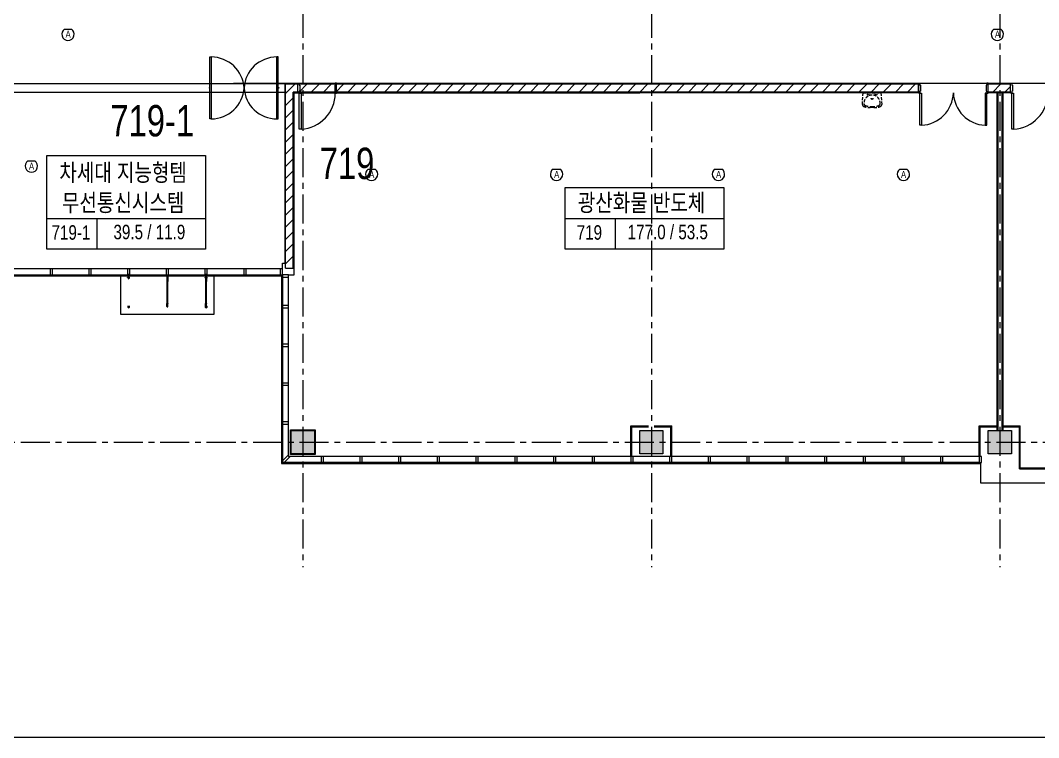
# Model space of a CAD drawing. Extents: x 1198601 to 1325177, y -301855 to -214174.
# Drawn here: x 1225072 to 1251373, y -301855 to -283318 of the extents above; entities that cross this region are included whole.
import ezdxf
from ezdxf.enums import TextEntityAlignment as Align

# ---------------------------------------------------------------- set-up
doc = ezdxf.new("R2010")
doc.units = 0
doc.header["$LTSCALE"] = 600
doc.header["$MEASUREMENT"] = 0
doc.linetypes.add('CENTER', pattern=[2, 1.25, -0.25, 0.25, -0.25])
doc.linetypes.add('HID', pattern=[0.375, 0.25, -0.125])
doc.layers.get('0').update_dxf_attribs({"linetype": 'CONTINUOUS'})
for name, color, linetype in [('252', 252, 'CONTINUOUS'), ('A-DOOR', 3, 'CONTINUOUS'), ('Beacon', 3, 'CONTINUOUS'), ('CEN', 1, 'CENTER'), ('INT1', 13, 'HID'), ('WALLLL', 7, 'CONTINUOUS')]:
    doc.layers.add(name, color=color, linetype=linetype)
doc.styles.add('GHH', font='Dotum.ttf')
doc.styles.add('T25', font='Dotum.ttf', dxfattribs={"width": 0.8})
doc.styles.add('T3', font='Dotum.ttf', dxfattribs={"width": 0.8})

# ---------------------------------------------------------------- blocks, each defined once
blk = doc.blocks.new('A$C46A60E2E')
at = {"layer": 'Beacon'}
blk.add_line((0.71, 2.93), (2.48, 2.93), dxfattribs=at)
blk.add_arc((1.6, 1.6), 1.6, 123.5577, 56.4423, dxfattribs=at)
at = {"color": 3, "style": 'GHH', "width": 0.85}
blk.add_text('A', height=1.8, dxfattribs=at).set_placement((1.64, 1.58), align=Align.MIDDLE)

msp = doc.modelspace()

# ---------------------------------------------------------------- hatches: boundary and pattern name
at = {"layer": '252'}
h = msp.add_hatch(color=256, dxfattribs=at)
h.paths.add_polyline_path([(1223070, -293920), (1223670, -293920), (1223670, -294520), (1223070, -294520)])
h.paths.add_polyline_path([(1232070, -293920), (1232670, -293920), (1232670, -294520), (1232070, -294520)])
h.paths.add_polyline_path([(1232070, -271920), (1232670, -271920), (1232670, -272520), (1232070, -272520)])
h.paths.add_polyline_path([(1232070, -281970), (1232670, -281970), (1232670, -282570), (1232070, -282570)])
h.paths.add_polyline_path([(1223070, -281970), (1223670, -281970), (1223670, -282570), (1223070, -282570)])
h.paths.add_polyline_path([(1223070, -271920), (1223670, -271920), (1223670, -272520), (1223070, -272520)])
h.paths.add_polyline_path([(1241070, -293920), (1241670, -293920), (1241670, -294520), (1241070, -294520)])
h.paths.add_polyline_path([(1250070, -293920), (1250670, -293920), (1250670, -294520), (1250070, -294520)])
h.paths.add_polyline_path([(1250120, -281970), (1250720, -281970), (1250720, -282570), (1250120, -282570)])
h.paths.add_polyline_path([(1241120, -281970), (1241720, -281970), (1241720, -282570), (1241120, -282570)])
edge = h.paths.add_edge_path()
edge.add_arc((1250370, -272220), 300, 0, 360)
h.paths.add_polyline_path([(1259070, -293920), (1259670, -293920), (1259670, -294520), (1259070, -294520)])
h.paths.add_polyline_path([(1268070, -293920), (1268670, -293920), (1268670, -294520), (1268070, -294520)])
h.paths.add_polyline_path([(1268070, -281970), (1268670, -281970), (1268670, -282570), (1268070, -282570)])
h.paths.add_polyline_path([(1268070, -271920), (1268670, -271920), (1268670, -272520), (1268070, -272520)])
h.paths.add_polyline_path([(1277120, -293920), (1277720, -293920), (1277720, -294520), (1277120, -294520)])
h.paths.add_polyline_path([(1277120, -281970), (1277720, -281970), (1277720, -282570), (1277120, -282570)])

# ---------------------------------------------------------------- linework, layer by layer
for p, q in [((1225752, -286807), (1229852, -286807)), ((1225752, -289235), (1225752, -286807)), ((1229852, -286807), (1229852, -289235)), ((1239142, -287635), (1243242, -287635)), ((1239142, -289235), (1239142, -287635)), ((1243242, -287635), (1243242, -289235)), ((1225752, -288435), (1229852, -288435)), ((1227052, -289235), (1227052, -288435)), ((1239142, -288435), (1243242, -288435)), ((1240442, -289235), (1240442, -288435)), ((1229852, -289235), (1225752, -289235)), ((1243242, -289235), (1239142, -289235))]:
    msp.add_line(p, q)
at = {"layer": 'A-DOOR'}
for p, q in [((1232241, -285200), (1232241, -284940)), ((1232241, -284940), (1232276, -284940)), ((1232276, -284940), (1232276, -284990)), ((1232276, -284990), (1232291, -284990)), ((1232291, -284990), (1232291, -285150)), ((1233206, -284990), (1233191, -284990)), ((1233191, -284990), (1233191, -285150)), ((1233241, -284940), (1233206, -284940)), ((1233206, -284940), (1233206, -284990)), ((1233241, -285200), (1233241, -284940)), ((1248270, -285200), (1248270, -284940)), ((1248270, -284940), (1248305, -284940)), ((1248305, -284940), (1248305, -284990)), ((1248305, -284990), (1248320, -284990)), ((1248320, -284990), (1248320, -285150)), ((1250035, -284990), (1250020, -284990)), ((1250020, -284990), (1250020, -285150)), ((1250070, -284940), (1250035, -284940)), ((1250035, -284940), (1250035, -284990)), ((1250070, -285200), (1250070, -284940)), ((1250646, -285200), (1250646, -284940)), ((1250646, -284940), (1250681, -284940)), ((1250681, -284940), (1250681, -284990)), ((1250681, -284990), (1250696, -284990)), ((1250696, -284990), (1250696, -285150)), ((1232276, -285200), (1232241, -285200)), ((1232291, -285150), (1232276, -285150)), ((1232276, -285150), (1232276, -285200)), ((1232276, -285200), (1232321, -285200)), ((1232276, -286130), (1232276, -285200)), ((1232321, -285200), (1232321, -286130)), ((1233191, -285150), (1233206, -285150)), ((1233206, -285150), (1233206, -285200)), ((1233206, -285200), (1233241, -285200)), ((1248305, -285200), (1248270, -285200)), ((1248320, -285150), (1248305, -285150)), ((1248305, -285150), (1248305, -285200)), ((1248305, -285200), (1248350, -285200)), ((1248305, -286030), (1248305, -285200)), ((1248350, -285200), (1248350, -286030)), ((1250035, -285200), (1249990, -285200)), ((1249990, -285200), (1249990, -286030)), ((1250020, -285150), (1250035, -285150)), ((1250035, -285150), (1250035, -285200)), ((1250035, -285200), (1250070, -285200)), ((1250035, -286030), (1250035, -285200)), ((1250681, -285200), (1250646, -285200)), ((1250696, -285150), (1250681, -285150)), ((1250681, -285150), (1250681, -285200)), ((1250681, -285200), (1250726, -285200)), ((1250681, -286130), (1250681, -285200)), ((1250726, -285200), (1250726, -286130)), ((1232321, -286130), (1232276, -286130)), ((1248350, -286030), (1248305, -286030)), ((1249990, -286030), (1250035, -286030)), ((1250726, -286130), (1250681, -286130))]:
    msp.add_line(p, q, dxfattribs=at)
for centre, radius, start, end in [((1232274, -285199), 932, 272.8874, 359.9532), ((1248306, -285166), 865, 272.9379, 358.2377), ((1250035, -285166), 865, 181.7623, 267.0621), ((1250679, -285199), 932, 272.8874, 359.9532)]:
    msp.add_arc(centre, radius, start, end, dxfattribs=at)
at = {"layer": 'CEN'}
for p, q in [((1232370, -224220), (1232370, -297451)), ((1241370, -224220), (1241370, -297451)), ((1250370, -224220), (1250370, -297451)), ((1208283, -294220), (1310570, -294220))]:
    msp.add_line(p, q, dxfattribs=at)
at = {"layer": 'INT1', "ltscale": 0.5}
for p, q in [((1246820, -285490), (1246840, -285190)), ((1246840, -285190), (1247070, -285190)), ((1247070, -285190), (1247300, -285190)), ((1247300, -285190), (1247320, -285490)), ((1247070, -285570), (1247020, -285570)), ((1247120, -285570), (1247070, -285570))]:
    msp.add_line(p, q, dxfattribs=at)
for centre in [(1246968, -285233), (1247070, -285341), (1247173, -285233)]:
    msp.add_circle(centre, 19.2, dxfattribs=at)
for centre, radius, start, end in [((1247070, -285460), 210, 90, 182.6644), ((1247071, -285460), 210, 357.3356, 90), ((1246871, -285493), 51.1, 176.1859, 245.7416), ((1246994, -285220), 351, 245.7416, 274.2425), ((1246916, -285467), 56.8, 182.6644, 253.8155), ((1247063, -284962), 583, 253.8155, 270.7121), ((1247078, -284962), 583, 269.2879, 286.1845), ((1247146, -285220), 351, 265.7575, 294.2584), ((1247224, -285467), 56.8, 286.1845, 357.3356), ((1247269, -285493), 51.1, 294.2584, 3.8141)]:
    msp.add_arc(centre, radius, start, end, dxfattribs=at)
at = {"layer": 'WALLLL'}
for p, q in [((1229969, -285074), (1229969, -284265)), ((1229969, -284265), (1229999, -284265)), ((1229999, -284265), (1229999, -285865)), ((1231729, -284265), (1231699, -284265)), ((1231699, -284265), (1231699, -285865)), ((1231699, -285865), (1231699, -284265)), ((1231699, -284265), (1231729, -284265)), ((1231729, -284265), (1231699, -284265)), ((1231729, -285074), (1231729, -284265)), ((1223840, -284950), (1231920, -284950)), ((1229969, -285056), (1229949, -285056)), ((1229949, -285056), (1229949, -285074)), ((1229949, -285074), (1229969, -285074)), ((1229969, -285865), (1229969, -285056)), ((1231920, -284950), (1230576, -284950)), ((1230854, -285015), (1230845, -285015)), ((1231729, -285865), (1231729, -285056)), ((1231729, -285056), (1231749, -285056)), ((1231749, -285074), (1231729, -285074)), ((1231749, -285056), (1231749, -285074)), ((1241070, -284950), (1231900, -284950)), ((1231900, -284950), (1231900, -289590)), ((1241070, -284970), (1231920, -284970)), ((1231920, -289720), (1231920, -284970)), ((1231920, -285208), (1232158, -284970)), ((1232273, -285170), (1232473, -284970)), ((1232587, -285170), (1232787, -284970)), ((1232901, -285170), (1233101, -284970)), ((1233216, -285170), (1233416, -284970)), ((1233530, -285170), (1233730, -284970)), ((1233844, -285170), (1234044, -284970)), ((1234159, -285170), (1234359, -284970)), ((1234473, -285170), (1234673, -284970)), ((1234787, -285170), (1234987, -284970)), ((1235101, -285170), (1235301, -284970)), ((1235416, -285170), (1235616, -284970)), ((1235730, -285170), (1235930, -284970)), ((1236044, -285170), (1236244, -284970)), ((1236359, -285170), (1236559, -284970)), ((1236673, -285170), (1236873, -284970)), ((1236987, -285170), (1237187, -284970)), ((1237302, -285170), (1237502, -284970)), ((1237616, -285170), (1237816, -284970)), ((1237930, -285170), (1238130, -284970)), ((1238245, -285170), (1238445, -284970)), ((1238559, -285170), (1238759, -284970)), ((1238873, -285170), (1239073, -284970)), ((1239187, -285170), (1239387, -284970)), ((1239502, -285170), (1239702, -284970)), ((1239816, -285170), (1240016, -284970)), ((1240130, -285170), (1240330, -284970)), ((1240445, -285170), (1240645, -284970)), ((1240759, -285170), (1240959, -284970)), ((1248270, -284950), (1241070, -284950)), ((1248270, -284970), (1241070, -284970)), ((1251646, -284950), (1248270, -284950)), ((1248270, -284970), (1248270, -285170)), ((1250646, -284970), (1250070, -284970)), ((1250070, -284974), (1250074, -284970)), ((1250070, -285170), (1250070, -284970)), ((1250188, -285170), (1250388, -284970)), ((1250503, -285170), (1250646, -285027)), ((1223872, -285173), (1231952, -285173)), ((1230854, -285115), (1230845, -285115)), ((1231920, -285522), (1232120, -285322)), ((1241070, -285170), (1232120, -285170)), ((1232120, -289720), (1232120, -285170)), ((1232140, -289720), (1232140, -285190)), ((1232140, -285190), (1241070, -285190)), ((1248270, -285170), (1241070, -285170)), ((1248270, -285190), (1241070, -285190)), ((1250646, -285170), (1250070, -285170)), ((1250646, -285190), (1250070, -285190)), ((1250295, -285190), (1250295, -293920)), ((1250320, -285190), (1250320, -293920)), ((1250420, -285190), (1250420, -293920)), ((1250445, -285190), (1250445, -293920)), ((1229999, -285865), (1229969, -285865)), ((1231699, -285865), (1231729, -285865)), ((1231920, -285837), (1232120, -285637)), ((1231920, -286151), (1232120, -285951)), ((1231920, -286465), (1232120, -286265)), ((1231920, -286779), (1232120, -286579)), ((1231920, -287094), (1232120, -286894)), ((1231920, -287408), (1232120, -287208)), ((1231920, -287722), (1232120, -287522)), ((1231920, -288037), (1232120, -287837)), ((1231920, -288351), (1232120, -288151)), ((1231920, -288665), (1232120, -288465)), ((1231920, -288980), (1232120, -288780)), ((1231920, -289294), (1232120, -289094)), ((1231920, -289608), (1232120, -289408)), ((1231784, -289740), (1223956, -289740)), ((1225900, -289740), (1225840, -289740)), ((1225840, -289740), (1225840, -289896)), ((1225900, -289896), (1225900, -289740)), ((1226900, -289740), (1226840, -289740)), ((1226840, -289740), (1226840, -289896)), ((1226900, -289896), (1226900, -289740)), ((1227900, -289740), (1227840, -289740)), ((1227840, -289740), (1227840, -289896)), ((1227900, -289896), (1227900, -289740)), ((1228900, -289740), (1228840, -289740)), ((1228840, -289740), (1228840, -289896)), ((1228900, -289896), (1228900, -289740)), ((1229900, -289740), (1229840, -289740)), ((1229840, -289740), (1229840, -289896)), ((1229900, -289896), (1229900, -289740)), ((1230900, -289740), (1230840, -289740)), ((1230840, -289740), (1230840, -289896)), ((1230900, -289896), (1230900, -289740)), ((1231844, -289740), (1231784, -289740)), ((1231784, -289740), (1231784, -289896)), ((1231844, -289740), (1231844, -289590)), ((1231844, -289590), (1231920, -289590)), ((1231844, -289896), (1231844, -289740)), ((1231920, -289720), (1232120, -289720)), ((1232120, -289720), (1232140, -289720)), ((1232140, -289720), (1232120, -289720)), ((1232140, -289896), (1232140, -289720)), ((1223896, -289896), (1231844, -289896)), ((1223931, -289920), (1231820, -289920)), ((1225840, -289896), (1225865, -289896)), ((1225865, -289896), (1225865, -289920)), ((1225865, -289920), (1225875, -289920)), ((1225875, -289920), (1225875, -289896)), ((1225875, -289896), (1225900, -289896)), ((1226840, -289896), (1226865, -289896)), ((1226865, -289896), (1226865, -289920)), ((1226865, -289920), (1226875, -289920)), ((1226875, -289920), (1226875, -289896)), ((1226875, -289896), (1226900, -289896)), ((1227840, -289896), (1227865, -289896)), ((1227845, -289965, 0), (1227843, -289966, 0)), ((1227843, -289974, 0), (1227843, -289966, 0)), ((1227845, -289975, 0), (1227843, -289974, 0)), ((1227845, -289965, 0), (1227847, -289965, 0)), ((1227845, -289975, 0), (1227845, -289965, 0)), ((1227845, -289975, 0), (1227847, -289975, 0)), ((1227847, -289962, 0), (1227847, -289977, 0)), ((1227856, -289960, 0), (1227848, -289960, 0)), ((1227856, -289965, 0), (1227848, -289965, 0)), ((1227856, -289975, 0), (1227848, -289975, 0)), ((1227856, -289980, 0), (1227848, -289980, 0)), ((1227858, -289959, 0), (1227856, -289959, 0)), ((1227856, -289959, 0), (1227856, -289981, 0)), ((1227856, -289960, 0), (1227856, -289980, 0)), ((1227856, -289981, 0), (1227858, -289981, 0)), ((1227858, -289981, 0), (1227858, -289959, 0)), ((1227865, -289896), (1227865, -289920)), ((1227865, -289920), (1227875, -289920)), ((1227866, -289868, 0), (1227866, -290000)), ((1227866, -289938), (1227866, -290000)), ((1227866, -290000), (1227874, -290000)), ((1227874, -290000), (1227874, -289868, 0)), ((1227874, -289938), (1227874, -290000)), ((1227875, -289920), (1227875, -289896)), ((1227875, -289896), (1227900, -289896)), ((1227882, -289981), (1227882, -289959)), ((1227882, -289959), (1227885, -289959)), ((1227885, -289981), (1227882, -289981)), ((1227885, -289959), (1227885, -289981)), ((1227885, -289980), (1227885, -289960)), ((1227885, -289960), (1227891, -289960)), ((1227885, -289965), (1227891, -289965)), ((1227885, -289975), (1227891, -289975)), ((1227885, -289980), (1227891, -289980)), ((1227892, -289977), (1227892, -289962)), ((1228840, -289896), (1228865, -289896)), ((1228865, -289896), (1228865, -289920)), ((1228865, -289920), (1228875, -289920)), ((1228875, -289920), (1228875, -289896)), ((1228875, -289896), (1228900, -289896)), ((1229840, -289896), (1229865, -289896)), ((1229845, -289965, 0), (1229843, -289966, 0)), ((1229843, -289974, 0), (1229843, -289966, 0)), ((1229845, -289975, 0), (1229843, -289974, 0)), ((1229845, -289965, 0), (1229847, -289965, 0)), ((1229845, -289975, 0), (1229845, -289965, 0)), ((1229845, -289975, 0), (1229847, -289975, 0)), ((1229847, -289962, 0), (1229847, -289977, 0)), ((1229856, -289960, 0), (1229848, -289960, 0)), ((1229856, -289965, 0), (1229848, -289965, 0)), ((1229856, -289975, 0), (1229848, -289975, 0)), ((1229856, -289980, 0), (1229848, -289980, 0)), ((1229858, -289959, 0), (1229856, -289959, 0)), ((1229856, -289959, 0), (1229856, -289981, 0)), ((1229856, -289960, 0), (1229856, -289980, 0)), ((1229856, -289981, 0), (1229858, -289981, 0)), ((1229858, -289981, 0), (1229858, -289959, 0)), ((1229865, -289896), (1229865, -289920)), ((1229865, -289920), (1229875, -289920)), ((1229866, -289868, 0), (1229866, -290000)), ((1229866, -289938), (1229866, -290000)), ((1229866, -290000), (1229874, -290000)), ((1229874, -290000), (1229874, -289868, 0)), ((1229874, -289938), (1229874, -290000)), ((1229875, -289920), (1229875, -289896)), ((1229875, -289896), (1229900, -289896)), ((1229882, -289981), (1229882, -289959)), ((1229882, -289959), (1229885, -289959)), ((1229885, -289981), (1229882, -289981)), ((1229885, -289959), (1229885, -289981)), ((1229885, -289980), (1229885, -289960)), ((1229885, -289960), (1229891, -289960)), ((1229885, -289965), (1229891, -289965)), ((1229885, -289975), (1229891, -289975)), ((1229885, -289980), (1229891, -289980)), ((1229892, -289977), (1229892, -289962)), ((1230840, -289896), (1230865, -289896)), ((1230865, -289896), (1230865, -289920)), ((1230865, -289920), (1230875, -289920)), ((1230875, -289920), (1230875, -289896)), ((1230875, -289896), (1230900, -289896)), ((1231784, -289896), (1231809, -289896)), ((1231809, -289896), (1231809, -289920)), ((1231809, -289920), (1231819, -289920)), ((1231819, -289920), (1231819, -289896)), ((1231819, -289896), (1231844, -289896)), ((1231820, -289920), (1231820, -294770)), ((1231820, -289921), (1231820, -289931)), ((1231844, -289921), (1231820, -289921)), ((1231820, -289931), (1231844, -289931)), ((1231844, -289896), (1231844, -294746)), ((1232000, -289896), (1231844, -289896)), ((1231844, -289896), (1231844, -289921)), ((1231844, -289931), (1231844, -289956)), ((1231844, -289956), (1232000, -289956)), ((1232000, -294547), (1232000, -289896)), ((1232000, -289896), (1232140, -289896)), ((1232000, -289956), (1232000, -289896)), ((1231820, -290715), (1231820, -290725)), ((1231844, -290715), (1231820, -290715)), ((1231820, -290725), (1231844, -290725)), ((1232000, -290690), (1231844, -290690)), ((1231844, -290690), (1231844, -290715)), ((1231844, -290725), (1231844, -290750)), ((1231844, -290750), (1232000, -290750)), ((1232000, -290750), (1232000, -290690)), ((1231820, -291715), (1231820, -291725)), ((1231844, -291715), (1231820, -291715)), ((1231820, -291725), (1231844, -291725)), ((1232000, -291690), (1231844, -291690)), ((1231844, -291690), (1231844, -291715)), ((1231844, -291725), (1231844, -291750)), ((1231844, -291750), (1232000, -291750)), ((1232000, -291750), (1232000, -291690)), ((1231820, -292715), (1231820, -292725)), ((1231844, -292715), (1231820, -292715)), ((1231820, -292715), (1231820, -292725)), ((1231844, -292715), (1231820, -292715)), ((1231820, -292725), (1231844, -292725)), ((1231820, -292725), (1231844, -292725)), ((1232000, -292690), (1231844, -292690)), ((1231844, -292690), (1231844, -292715)), ((1232000, -292690), (1231844, -292690)), ((1231844, -292690), (1231844, -292715)), ((1231844, -292725), (1231844, -292750)), ((1231844, -292725), (1231844, -292750)), ((1232000, -292750), (1232000, -292690)), ((1232000, -292750), (1232000, -292690)), ((1231844, -292750), (1232000, -292750)), ((1231844, -292750), (1232000, -292750)), ((1231820, -293715), (1231820, -293725)), ((1231844, -293715), (1231820, -293715)), ((1231820, -293715), (1231820, -293725)), ((1231844, -293715), (1231820, -293715)), ((1231820, -293725), (1231844, -293725)), ((1231820, -293725), (1231844, -293725)), ((1232000, -293690), (1231844, -293690)), ((1231844, -293690), (1231844, -293715)), ((1232000, -293690), (1231844, -293690)), ((1231844, -293690), (1231844, -293715)), ((1231844, -293725), (1231844, -293750)), ((1231844, -293725), (1231844, -293750)), ((1231844, -293750), (1232000, -293750)), ((1231844, -293750), (1232000, -293750)), ((1232000, -293750), (1232000, -293690)), ((1232000, -293750), (1232000, -293690)), ((1232050, -293900), (1232690, -293900)), ((1232050, -294540), (1232050, -293900)), ((1232050, -293900), (1232690, -293900)), ((1232050, -294540), (1232050, -293900)), ((1232690, -293900), (1232690, -294540)), ((1232690, -293900), (1232690, -294540)), ((1240840, -294590), (1240840, -293795)), ((1240840, -293795), (1241295, -293795)), ((1240840, -294590), (1240840, -293795)), ((1240840, -293795), (1241295, -293795)), ((1240865, -293820), (1241295, -293820)), ((1240865, -294590), (1240865, -293820)), ((1240865, -293820), (1241295, -293820)), ((1240865, -294590), (1240865, -293820)), ((1241445, -293795), (1241900, -293795)), ((1241445, -293795), (1241900, -293795)), ((1241445, -293820), (1241875, -293820)), ((1241445, -293820), (1241875, -293820)), ((1241875, -294590), (1241875, -293820)), ((1241875, -294590), (1241875, -293820)), ((1241900, -294565), (1241900, -293795)), ((1241900, -294565), (1241900, -293795)), ((1249840, -294590), (1249840, -293795)), ((1249840, -293795), (1250295, -293795)), ((1249840, -294590), (1249840, -293795)), ((1249840, -293795), (1250295, -293795)), ((1249865, -294590), (1249865, -293820)), ((1249865, -293820), (1250295, -293820)), ((1249865, -294590), (1249865, -293820)), ((1249865, -293820), (1250295, -293820)), ((1250445, -293795), (1250900, -293795)), ((1250445, -293795), (1250900, -293795)), ((1250445, -293820), (1250875, -293820)), ((1250445, -293820), (1250875, -293820)), ((1250875, -294910), (1250875, -293820)), ((1250875, -294910), (1250875, -293820)), ((1250900, -294885), (1250900, -293795)), ((1250900, -294885), (1250900, -293795)), ((1231844, -294703), (1232000, -294547)), ((1231844, -294703), (1232000, -294547)), ((1232000, -294547), (1232000, -294590)), ((1232000, -294547), (1232000, -294590)), ((1232690, -294540), (1232050, -294540)), ((1232690, -294540), (1232050, -294540)), ((1231820, -294770), (1249870, -294770)), ((1231820, -294770), (1249870, -294770)), ((1231844, -294746), (1231844, -294703)), ((1231844, -294746), (1231844, -294703)), ((1249840, -294746), (1231844, -294746)), ((1249840, -294746), (1231844, -294746)), ((1231887, -294746), (1231844, -294746)), ((1231887, -294746), (1231844, -294746)), ((1232043, -294590), (1231887, -294746)), ((1232043, -294590), (1231887, -294746)), ((1232000, -294590), (1232043, -294590)), ((1232000, -294590), (1232043, -294590)), ((1249840, -294590), (1232043, -294590)), ((1249840, -294590), (1232043, -294590)), ((1232900, -294590), (1232840, -294590)), ((1232840, -294590), (1232840, -294746)), ((1232900, -294590), (1232840, -294590)), ((1232840, -294590), (1232840, -294746)), ((1232840, -294746), (1232865, -294746)), ((1232840, -294746), (1232865, -294746)), ((1232865, -294746), (1232865, -294770)), ((1232865, -294746), (1232865, -294770)), ((1232865, -294770), (1232875, -294770)), ((1232865, -294770), (1232875, -294770)), ((1232875, -294770), (1232875, -294746)), ((1232875, -294746), (1232900, -294746)), ((1232875, -294770), (1232875, -294746)), ((1232875, -294746), (1232900, -294746)), ((1232900, -294746), (1232900, -294590)), ((1232900, -294746), (1232900, -294590)), ((1233900, -294590), (1233840, -294590)), ((1233840, -294590), (1233840, -294746)), ((1233900, -294590), (1233840, -294590)), ((1233840, -294590), (1233840, -294746)), ((1233840, -294746), (1233865, -294746)), ((1233840, -294746), (1233865, -294746)), ((1233865, -294746), (1233865, -294770)), ((1233865, -294746), (1233865, -294770)), ((1233865, -294770), (1233875, -294770)), ((1233865, -294770), (1233875, -294770)), ((1233875, -294770), (1233875, -294746)), ((1233875, -294746), (1233900, -294746)), ((1233875, -294770), (1233875, -294746)), ((1233875, -294746), (1233900, -294746)), ((1233900, -294746), (1233900, -294590)), ((1233900, -294746), (1233900, -294590)), ((1234900, -294590), (1234840, -294590)), ((1234840, -294590), (1234840, -294746)), ((1234900, -294590), (1234840, -294590)), ((1234840, -294590), (1234840, -294746)), ((1234840, -294746), (1234865, -294746)), ((1234840, -294746), (1234865, -294746)), ((1234865, -294746), (1234865, -294770)), ((1234865, -294746), (1234865, -294770)), ((1234865, -294770), (1234875, -294770)), ((1234865, -294770), (1234875, -294770)), ((1234875, -294770), (1234875, -294746)), ((1234875, -294746), (1234900, -294746)), ((1234875, -294770), (1234875, -294746)), ((1234875, -294746), (1234900, -294746)), ((1234900, -294746), (1234900, -294590)), ((1234900, -294746), (1234900, -294590)), ((1235900, -294590), (1235840, -294590)), ((1235840, -294590), (1235840, -294746)), ((1235900, -294590), (1235840, -294590)), ((1235840, -294590), (1235840, -294746)), ((1235840, -294746), (1235865, -294746)), ((1235840, -294746), (1235865, -294746)), ((1235865, -294746), (1235865, -294770)), ((1235865, -294746), (1235865, -294770)), ((1235865, -294770), (1235875, -294770)), ((1235865, -294770), (1235875, -294770)), ((1235875, -294770), (1235875, -294746)), ((1235875, -294746), (1235900, -294746)), ((1235875, -294770), (1235875, -294746)), ((1235875, -294746), (1235900, -294746)), ((1235900, -294746), (1235900, -294590)), ((1235900, -294746), (1235900, -294590)), ((1236900, -294590), (1236840, -294590)), ((1236840, -294590), (1236840, -294746)), ((1236900, -294590), (1236840, -294590)), ((1236840, -294590), (1236840, -294746)), ((1236840, -294746), (1236865, -294746)), ((1236840, -294746), (1236865, -294746)), ((1236865, -294746), (1236865, -294770)), ((1236865, -294746), (1236865, -294770)), ((1236865, -294770), (1236875, -294770)), ((1236865, -294770), (1236875, -294770)), ((1236875, -294770), (1236875, -294746)), ((1236875, -294746), (1236900, -294746)), ((1236875, -294770), (1236875, -294746)), ((1236875, -294746), (1236900, -294746)), ((1236900, -294746), (1236900, -294590)), ((1236900, -294746), (1236900, -294590)), ((1237900, -294590), (1237840, -294590)), ((1237840, -294590), (1237840, -294746)), ((1237900, -294590), (1237840, -294590)), ((1237840, -294590), (1237840, -294746)), ((1237840, -294746), (1237865, -294746)), ((1237840, -294746), (1237865, -294746)), ((1237865, -294746), (1237865, -294770)), ((1237865, -294746), (1237865, -294770)), ((1237865, -294770), (1237875, -294770)), ((1237865, -294770), (1237875, -294770)), ((1237875, -294770), (1237875, -294746)), ((1237875, -294746), (1237900, -294746)), ((1237875, -294770), (1237875, -294746)), ((1237875, -294746), (1237900, -294746)), ((1237900, -294746), (1237900, -294590)), ((1237900, -294746), (1237900, -294590)), ((1238900, -294590), (1238840, -294590)), ((1238840, -294590), (1238840, -294746)), ((1238900, -294590), (1238840, -294590)), ((1238840, -294590), (1238840, -294746)), ((1238840, -294746), (1238865, -294746)), ((1238840, -294746), (1238865, -294746)), ((1238865, -294746), (1238865, -294770)), ((1238865, -294746), (1238865, -294770)), ((1238865, -294770), (1238875, -294770)), ((1238865, -294770), (1238875, -294770)), ((1238875, -294770), (1238875, -294746)), ((1238875, -294746), (1238900, -294746)), ((1238875, -294770), (1238875, -294746)), ((1238875, -294746), (1238900, -294746)), ((1238900, -294746), (1238900, -294590)), ((1238900, -294746), (1238900, -294590)), ((1239900, -294590), (1239840, -294590)), ((1239840, -294590), (1239840, -294746)), ((1239900, -294590), (1239840, -294590)), ((1239840, -294590), (1239840, -294746)), ((1239840, -294746), (1239865, -294746)), ((1239840, -294746), (1239865, -294746)), ((1239865, -294746), (1239865, -294770)), ((1239865, -294746), (1239865, -294770)), ((1239865, -294770), (1239875, -294770)), ((1239865, -294770), (1239875, -294770)), ((1239875, -294770), (1239875, -294746)), ((1239875, -294746), (1239900, -294746)), ((1239875, -294770), (1239875, -294746)), ((1239875, -294746), (1239900, -294746)), ((1239900, -294746), (1239900, -294590)), ((1239900, -294746), (1239900, -294590)), ((1240900, -294590), (1240840, -294590)), ((1240840, -294590), (1240840, -294746)), ((1240900, -294590), (1240840, -294590)), ((1240840, -294590), (1240840, -294746)), ((1240840, -294746), (1240865, -294746)), ((1240840, -294746), (1240865, -294746)), ((1240865, -294746), (1240865, -294770)), ((1240865, -294746), (1240865, -294770)), ((1240865, -294770), (1240875, -294770)), ((1240865, -294770), (1240875, -294770)), ((1240875, -294770), (1240875, -294746)), ((1240875, -294746), (1240900, -294746)), ((1240875, -294770), (1240875, -294746)), ((1240875, -294746), (1240900, -294746)), ((1240900, -294746), (1240900, -294590)), ((1240900, -294746), (1240900, -294590)), ((1241900, -294590), (1241840, -294590)), ((1241840, -294590), (1241840, -294746)), ((1241900, -294590), (1241840, -294590)), ((1241840, -294590), (1241840, -294746)), ((1241840, -294746), (1241865, -294746)), ((1241840, -294746), (1241865, -294746)), ((1241865, -294746), (1241865, -294770)), ((1241865, -294746), (1241865, -294770)), ((1241865, -294770), (1241875, -294770)), ((1241865, -294770), (1241875, -294770)), ((1241875, -294770), (1241875, -294746)), ((1241875, -294746), (1241900, -294746)), ((1241875, -294770), (1241875, -294746)), ((1241875, -294746), (1241900, -294746)), ((1241900, -294746), (1241900, -294590)), ((1241900, -294746), (1241900, -294590)), ((1242900, -294590), (1242840, -294590)), ((1242840, -294590), (1242840, -294746)), ((1242900, -294590), (1242840, -294590)), ((1242840, -294590), (1242840, -294746)), ((1242840, -294746), (1242865, -294746)), ((1242840, -294746), (1242865, -294746)), ((1242865, -294746), (1242865, -294770)), ((1242865, -294746), (1242865, -294770)), ((1242865, -294770), (1242875, -294770)), ((1242865, -294770), (1242875, -294770)), ((1242875, -294770), (1242875, -294746)), ((1242875, -294746), (1242900, -294746)), ((1242875, -294770), (1242875, -294746)), ((1242875, -294746), (1242900, -294746)), ((1242900, -294746), (1242900, -294590)), ((1242900, -294746), (1242900, -294590)), ((1243900, -294590), (1243840, -294590)), ((1243840, -294590), (1243840, -294746)), ((1243900, -294590), (1243840, -294590)), ((1243840, -294590), (1243840, -294746)), ((1243840, -294746), (1243865, -294746)), ((1243840, -294746), (1243865, -294746)), ((1243865, -294746), (1243865, -294770)), ((1243865, -294746), (1243865, -294770)), ((1243865, -294770), (1243875, -294770)), ((1243865, -294770), (1243875, -294770)), ((1243875, -294770), (1243875, -294746)), ((1243875, -294746), (1243900, -294746)), ((1243875, -294770), (1243875, -294746)), ((1243875, -294746), (1243900, -294746)), ((1243900, -294746), (1243900, -294590)), ((1243900, -294746), (1243900, -294590)), ((1244900, -294590), (1244840, -294590)), ((1244840, -294590), (1244840, -294746)), ((1244900, -294590), (1244840, -294590)), ((1244840, -294590), (1244840, -294746)), ((1244840, -294746), (1244865, -294746)), ((1244840, -294746), (1244865, -294746)), ((1244865, -294746), (1244865, -294770)), ((1244865, -294746), (1244865, -294770)), ((1244865, -294770), (1244875, -294770)), ((1244865, -294770), (1244875, -294770)), ((1244875, -294770), (1244875, -294746)), ((1244875, -294746), (1244900, -294746)), ((1244875, -294770), (1244875, -294746)), ((1244875, -294746), (1244900, -294746)), ((1244900, -294746), (1244900, -294590)), ((1244900, -294746), (1244900, -294590)), ((1245900, -294590), (1245840, -294590)), ((1245840, -294590), (1245840, -294746)), ((1245900, -294590), (1245840, -294590)), ((1245840, -294590), (1245840, -294746)), ((1245840, -294746), (1245865, -294746)), ((1245840, -294746), (1245865, -294746)), ((1245865, -294746), (1245865, -294770)), ((1245865, -294746), (1245865, -294770)), ((1245865, -294770), (1245875, -294770)), ((1245865, -294770), (1245875, -294770)), ((1245875, -294770), (1245875, -294746)), ((1245875, -294746), (1245900, -294746)), ((1245875, -294770), (1245875, -294746)), ((1245875, -294746), (1245900, -294746)), ((1245900, -294746), (1245900, -294590)), ((1245900, -294746), (1245900, -294590)), ((1246900, -294590), (1246840, -294590)), ((1246840, -294590), (1246840, -294746)), ((1246900, -294590), (1246840, -294590)), ((1246840, -294590), (1246840, -294746)), ((1246840, -294746), (1246865, -294746)), ((1246840, -294746), (1246865, -294746)), ((1246865, -294746), (1246865, -294770)), ((1246865, -294746), (1246865, -294770)), ((1246865, -294770), (1246875, -294770)), ((1246865, -294770), (1246875, -294770)), ((1246875, -294770), (1246875, -294746)), ((1246875, -294746), (1246900, -294746)), ((1246875, -294770), (1246875, -294746)), ((1246875, -294746), (1246900, -294746)), ((1246900, -294746), (1246900, -294590)), ((1246900, -294746), (1246900, -294590)), ((1247900, -294590), (1247840, -294590)), ((1247840, -294590), (1247840, -294746)), ((1247900, -294590), (1247840, -294590)), ((1247840, -294590), (1247840, -294746)), ((1247840, -294746), (1247865, -294746)), ((1247840, -294746), (1247865, -294746)), ((1247865, -294746), (1247865, -294770)), ((1247865, -294746), (1247865, -294770)), ((1247865, -294770), (1247875, -294770)), ((1247865, -294770), (1247875, -294770)), ((1247875, -294770), (1247875, -294746)), ((1247875, -294746), (1247900, -294746)), ((1247875, -294770), (1247875, -294746)), ((1247875, -294746), (1247900, -294746)), ((1247900, -294746), (1247900, -294590)), ((1247900, -294746), (1247900, -294590)), ((1248900, -294590), (1248840, -294590)), ((1248840, -294590), (1248840, -294746)), ((1248900, -294590), (1248840, -294590)), ((1248840, -294590), (1248840, -294746)), ((1248840, -294746), (1248865, -294746)), ((1248840, -294746), (1248865, -294746)), ((1248865, -294746), (1248865, -294770)), ((1248865, -294746), (1248865, -294770)), ((1248865, -294770), (1248875, -294770)), ((1248865, -294770), (1248875, -294770)), ((1248875, -294770), (1248875, -294746)), ((1248875, -294746), (1248900, -294746)), ((1248875, -294770), (1248875, -294746)), ((1248875, -294746), (1248900, -294746)), ((1248900, -294746), (1248900, -294590)), ((1248900, -294746), (1248900, -294590)), ((1249900, -294590), (1249840, -294590)), ((1249840, -294590), (1249840, -294746)), ((1249900, -294590), (1249840, -294590)), ((1249840, -294590), (1249840, -294746)), ((1249840, -294746), (1249865, -294746)), ((1249840, -294746), (1249865, -294746)), ((1249865, -294746), (1249865, -294770)), ((1249865, -294746), (1249865, -294770)), ((1249865, -294770), (1249875, -294770)), ((1249865, -294770), (1249875, -294770)), ((1249870, -294770), (1249870, -295270)), ((1249870, -294770), (1249870, -295270)), ((1249875, -294770), (1249875, -294746)), ((1249875, -294746), (1249900, -294746)), ((1249875, -294770), (1249875, -294746)), ((1249875, -294746), (1249900, -294746)), ((1249900, -294746), (1249900, -294590)), ((1249900, -294746), (1249900, -294590)), ((1250875, -294910), (1251840, -294910)), ((1250875, -294910), (1251840, -294910)), ((1250900, -294885), (1251865, -294885)), ((1250900, -294885), (1251865, -294885)), ((1249870, -295270), (1251870, -295270)), ((1249870, -295270), (1251870, -295270)), ((1325177, -301855), (1198601, -301855))]:
    msp.add_line(p, q, dxfattribs=at)
at = {"layer": 'WALLLL', "linetype": 'Continuous'}
for p, q in [((1241073, -285170), (1241273, -284970)), ((1241388, -285170), (1241588, -284970)), ((1241702, -285170), (1241902, -284970)), ((1242016, -285170), (1242216, -284970)), ((1242331, -285170), (1242531, -284970)), ((1242645, -285170), (1242845, -284970)), ((1242959, -285170), (1243159, -284970)), ((1243273, -285170), (1243473, -284970)), ((1243588, -285170), (1243788, -284970)), ((1243902, -285170), (1244102, -284970)), ((1244216, -285170), (1244416, -284970)), ((1244531, -285170), (1244731, -284970)), ((1244845, -285170), (1245045, -284970)), ((1245159, -285170), (1245359, -284970)), ((1245474, -285170), (1245674, -284970)), ((1245788, -285170), (1245988, -284970)), ((1246102, -285170), (1246302, -284970)), ((1246417, -285170), (1246617, -284970)), ((1246731, -285170), (1246931, -284970)), ((1247045, -285170), (1247245, -284970)), ((1247360, -285170), (1247560, -284970)), ((1247674, -285170), (1247874, -284970)), ((1247988, -285170), (1248188, -284970))]:
    msp.add_line(p, q, dxfattribs=at)
at = {"layer": 'WALLLL', "ltscale": 2}
for p, q in [((1227670, -290920), (1227670, -289920)), ((1227670, -289920), (1230070, -289920)), ((1230070, -289920), (1230070, -290920)), ((1230070, -290920), (1227670, -290920))]:
    msp.add_line(p, q, dxfattribs=at)
at = {"layer": 'WALLLL', "linetype": 'Continuous', "ltscale": 500}
for p, q in [((1228858, -289944, 0), (1228858, -290050, 0)), ((1228858, -289944, 0), (1228866, -289944)), ((1228858, -290050, 0), (1228861, -290069, 0)), ((1228879, -290069, 0), (1228861, -290069, 0)), ((1228861, -290630, 0), (1228861, -290072, 0)), ((1228861, -290072, 0), (1228879, -290072, 0)), ((1228862, -290072, 0), (1228862, -290069, 0)), ((1228862, -290072, 0), (1228878, -290072, 0)), ((1228882, -289944), (1228874, -289944)), ((1228878, -290072, 0), (1228878, -290069, 0)), ((1228882, -290050, 0), (1228879, -290069, 0)), ((1228879, -290630, 0), (1228879, -290072, 0)), ((1228882, -289944), (1228882, -290050, 0)), ((1229858, -289944, 0), (1229858, -290050, 0)), ((1229858, -289944, 0), (1229866, -289944)), ((1229858, -290050, 0), (1229861, -290069, 0)), ((1229879, -290069, 0), (1229861, -290069, 0)), ((1229861, -290630, 0), (1229861, -290072, 0)), ((1229861, -290072, 0), (1229879, -290072, 0)), ((1229862, -290072, 0), (1229862, -290069, 0)), ((1229862, -290072, 0), (1229878, -290072, 0)), ((1229882, -289944), (1229874, -289944)), ((1229878, -290072, 0), (1229878, -290069, 0)), ((1229882, -290050, 0), (1229879, -290069, 0)), ((1229879, -290630, 0), (1229879, -290072, 0)), ((1229882, -289944), (1229882, -290050, 0)), ((1228861, -290630, 0), (1228858, -290638, 0)), ((1228858, -290714), (1228858, -290638, 0)), ((1228879, -290630, 0), (1228882, -290638, 0)), ((1228882, -290714), (1228882, -290638, 0)), ((1229861, -290630, 0), (1229858, -290638, 0)), ((1229858, -290714), (1229858, -290638, 0)), ((1229863, -290732), (1229863, -290720)), ((1229878, -290732), (1229863, -290732)), ((1229868, -290732), (1229868, -290721)), ((1229873, -290732), (1229873, -290721)), ((1229878, -290732), (1229878, -290720)), ((1229879, -290630, 0), (1229882, -290638, 0)), ((1229882, -290714), (1229882, -290638, 0))]:
    msp.add_line(p, q, dxfattribs=at)
at = {"layer": 'WALLLL', "ltscale": 3}
for p, q in [((1232070, -293920), (1232670, -293920)), ((1232070, -294520), (1232070, -293920)), ((1232070, -293920), (1232670, -293920)), ((1232070, -294520), (1232070, -293920)), ((1232670, -293920), (1232670, -294520)), ((1232670, -293920), (1232670, -294520)), ((1241070, -293920), (1241670, -293920)), ((1241070, -294520), (1241070, -293920)), ((1241070, -293920), (1241670, -293920)), ((1241070, -294520), (1241070, -293920)), ((1241670, -293920), (1241670, -294520)), ((1241670, -293920), (1241670, -294520)), ((1250070, -293920), (1250670, -293920)), ((1250070, -294520), (1250070, -293920)), ((1250070, -293920), (1250670, -293920)), ((1250070, -294520), (1250070, -293920)), ((1250670, -293920), (1250670, -294520)), ((1250670, -293920), (1250670, -294520)), ((1232670, -294520), (1232070, -294520)), ((1232670, -294520), (1232070, -294520)), ((1241670, -294520), (1241070, -294520)), ((1241670, -294520), (1241070, -294520)), ((1250670, -294520), (1250070, -294520)), ((1250670, -294520), (1250070, -294520))]:
    msp.add_line(p, q, dxfattribs=at)
at = {"layer": 'WALLLL'}
for centre, radius, start, end in [((1229999, -285117), 852, 3.4714, 90), ((1231699, -285117), 852, 90, 176.5286), ((1229999, -285014), 852, 270, 356.5286), ((1231699, -285014), 852, 183.4714, 270), ((1227851, -289962, 0), 3.72, 137.8681, 222.1319), ((1227861, -289970, 0), 13.5, 158.2289, 201.7711), ((1227851, -289977, 0), 3.72, 137.8681, 222.1319), ((1227888, -289962), 3.84, 319.4134, 40.5866), ((1227878, -289970), 14, 339.0802, 20.9198), ((1227888, -289977), 3.84, 319.4134, 40.5866), ((1229851, -289962, 0), 3.72, 137.8681, 222.1319), ((1229861, -289970, 0), 13.5, 158.2289, 201.7711), ((1229851, -289977, 0), 3.72, 137.8681, 222.1319), ((1229888, -289962), 3.84, 319.4134, 40.5866), ((1229878, -289970), 14, 339.0802, 20.9198), ((1229888, -289977), 3.84, 319.4134, 40.5866)]:
    msp.add_arc(centre, radius, start, end, dxfattribs=at)
at = {"layer": 'WALLLL', "linetype": 'Continuous'}
for centre, radius, start, end in [((1227870, -290720), 25, 118.6854, 61.3146), ((1227870, -290720), 17.5, 133.2918, 46.7082), ((1229870, -290720), 25, 118.6854, 61.3146), ((1229870, -290720), 17.5, 133.2918, 46.7082)]:
    msp.add_arc(centre, radius, start, end, dxfattribs=at)
at = {"layer": 'WALLLL', "linetype": 'Continuous', "ltscale": 500}
for centre, major_axis in [((1228870, -290638, 0), (12, 0)), ((1228870, -290714), (12, 0)), ((1228870, -290630, 0), (9, 0)), ((1229870, -290638, 0), (12, 0)), ((1229870, -290714), (12, 0)), ((1229870, -290630, 0), (9, 0))]:
    msp.add_ellipse(centre, major_axis=major_axis, ratio=0.635848, start_param=3.141593, end_param=6.283185, dxfattribs=at)

# ---------------------------------------------------------------- block references
at = {"layer": 'Beacon', "xscale": 100, "yscale": 100, "zscale": 100}
for p in [(1226142, -283835), (1250146, -283835), (1225197, -287245), (1233984, -287459), (1238761, -287459), (1242943, -287459), (1247720, -287459)]:
    msp.add_blockref('A$C46A60E2E', p, dxfattribs=at)

# ---------------------------------------------------------------- texts
at = {"layer": 'WALLLL', "style": 'T25', "width": 0.8}
for s, height, p in [('차세대 지능형템', 450, (1227726, -287251)), ('무선통신시스템', 450, (1227726, -288030)), ('광산화물 반도체', 450, (1241116, -288030)), ('719-1', 375, (1226379, -288800)), ('39.5 / 11.9', 375, (1228404, -288788)), ('719', 375, (1239769, -288800)), ('177.0 / 53.5', 375, (1241794, -288788))]:
    msp.add_text(s, height=height, dxfattribs=at).set_placement(p, align=Align.MIDDLE_CENTER)
at = {"layer": 'WALLLL', "style": 'T3', "width": 0.8}
for tag, p in [('719-1', (1228478, -285912)), ('719', (1233508, -287015))]:
    msp.add_attdef(tag, text='실명', height=810, dxfattribs=at).set_placement(p, align=Align.MIDDLE_CENTER)

doc.saveas('drawing.dxf')
